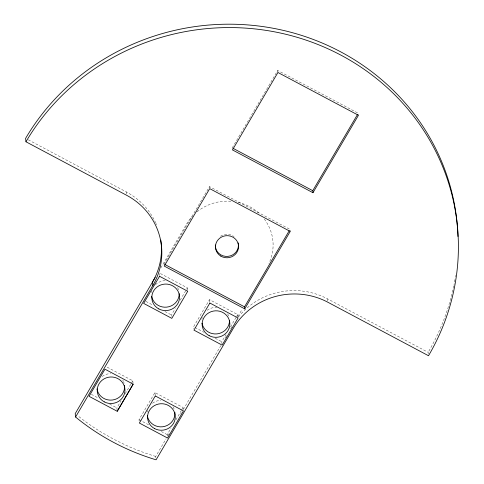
<?xml version="1.0" encoding="UTF-8"?>
<svg xmlns="http://www.w3.org/2000/svg" width="484" height="484" viewBox="0 0 484 484"><rect width="100%" height="100%" fill="white"/><g stroke="black" fill="none" stroke-linecap="round" stroke-linejoin="round"><path stroke-width="0.36" stroke-dasharray="2.42 1.81" d="M160.845 267.852L186.618 223.977A46.258 44.213 -6 0 1 192.372 216.233M164.016 264.046L209.499 186.612L290.013 229.398L290.225 231.431M232.241 147.892L277.725 70.458L358.239 113.25L358.378 114.599M117.086 409.918L116.874 407.891L121.048 400.806M125.217 393.71L130.898 384.012M131.279 383.382L132.791 380.787L105.923 366.509M171.596 316.336L171.457 314.981L175.244 308.532M180.175 300.141L186.237 289.819M186.618 289.172L187.375 287.883L159.194 272.903M139.156 421.026L139.017 419.67L154.934 392.566L183.115 407.546L183.327 409.573M237.983 317.329L237.698 314.624L209.518 299.65L193.6 326.748L193.812 328.781M167.337 435.999L167.198 434.644L170.985 428.189M175.916 419.809L181.222 410.771M181.597 410.129L183.115 407.54M221.987 343.755L221.775 341.728L225.943 334.632M230.493 326.888L236.18 317.208M236.561 316.56L237.698 314.624M155.872 457.773L155.727 456.418L166.06 438.831M167.972 435.576L169.503 432.968M180.599 414.08L181.367 412.773M183.279 409.518L220.771 345.685M225.362 337.868L226.893 335.261M230.723 328.751L232.253 326.143M237.946 316.451L242.115 309.355M155.727 456.418L153.737 455.837A231.285 221.061 -6 0 1 126.294 445.413L113.165 438.958L100.503 431.704A231.285 221.061 -6 0 1 77.918 415.841M28.26 139.809L126.233 191.882A69.387 66.32 -6 0 1 155.642 222.761M238.443 316.953A69.387 66.32 -6 0 1 327.511 298.858L428.152 352.346L428.509 355.728M145.896 301.399L153.107 305.235M164.905 311.502L171.457 314.981M194.907 327.45L204.085 332.326M215.223 338.243L221.775 341.728M91.319 394.309L98.524 398.151M109.668 404.061L116.874 407.903M139.017 419.67L148.848 424.898M161.299 431.51L167.198 434.65M327.511 298.858L327.728 300.885M277.725 70.458L277.937 72.485M209.499 186.612L209.645 187.961M209.518 299.65L209.802 302.355M187.375 287.883L187.659 290.588M159.266 273.581L159.478 275.614M154.934 392.566L155.219 395.271M126.233 191.882L126.445 193.909M132.791 380.787L133.148 384.187M455.607 275.396A231.285 221.061 -6 0 1 455.384 276.8M454.918 279.601A231.285 221.061 -6 0 1 454.01 284.495M453.732 285.893A231.285 221.061 -6 0 1 452.189 292.838M451.85 294.224A231.285 221.061 -6 0 1 428.152 352.346M220.486 236.21A11.562 11.053 -6 0 1 232.024 235.424M232.556 235.69A11.562 11.053 -6 0 1 234.062 236.646M264.282 219.04A46.258 44.213 -6 0 1 268.929 263.375M197.103 211.792A46.258 44.213 -6 0 1 230.838 201.265M237.995 202.336A46.258 44.213 -6 0 1 260.035 214.249M155.945 223.42A69.387 66.32 -6 0 1 156.52 224.751M151.559 292.463A13.879 13.262 -6 0 1 151.897 290.751M155.424 284.737A13.879 13.262 -6 0 1 165.195 280.678M177.567 287.599A13.879 13.262 -6 0 1 178.693 290.273M147.299 412.12A13.879 13.262 -6 0 1 147.632 410.414M152.52 403.233A13.879 13.262 -6 0 1 160.936 400.335M173.012 406.754A13.879 13.262 -6 0 1 174.428 409.93M201.876 319.204A13.879 13.262 -6 0 1 202.215 317.498M207.098 310.317A13.879 13.262 -6 0 1 216.729 307.449M227.595 313.838A13.879 13.262 -6 0 1 229.011 317.014M102.203 376.491A13.879 13.262 -6 0 1 110.618 373.6M122.694 380.019A13.879 13.262 -6 0 1 123.263 381.035M123.511 381.561A13.879 13.262 -6 0 1 124.11 383.189"/><path stroke-width="0.73" d="M155.158 277.532L75.22 413.626L75.577 417.008L77.144 418.315A231.285 221.061 -6 0 0 154.093 459.213L156.084 459.8L233.373 328.219A69.387 66.32 -6 0 1 327.868 302.24L428.509 355.728A231.285 221.061 -6 0 0 340.936 55.164A231.285 221.061 -6 0 0 25.948 141.776L25.591 138.394A231.285 221.061 -6 0 1 278.615 29.349A231.285 221.061 -6 0 1 457.598 229.416M75.577 417.008L152.859 285.433L152.502 282.051A69.387 66.32 -6 0 0 160.791 240.064M117.231 411.273L133.148 384.169L104.968 369.195L89.05 396.311L117.231 411.285L133.148 384.187M244.741 308.865L290.225 231.431L209.717 188.639L164.233 266.073L244.741 308.865L244.529 306.832L289.25 230.699M312.966 192.711L358.45 115.277L277.937 72.485L232.459 149.919L312.966 192.711L312.755 190.684L357.476 114.551M232.907 148.249L312.755 190.684M25.948 141.776L126.59 195.264A69.387 66.32 -6 0 1 152.859 285.433M164.681 264.397L244.529 306.832M238.158 242.865A11.562 11.053 -6 0 1 227.885 256.375A11.562 11.053 -6 0 1 215.326 244.995M457.64 230.124A231.285 221.061 -6 0 1 457.943 236.494M179.195 293.697A13.879 13.262 -6 0 1 166.665 307.14A13.879 13.262 -6 0 1 151.692 296.492M174.869 412.199A13.879 13.262 -6 0 1 162.703 426.767A13.879 13.262 -6 0 1 147.33 415.581M229.519 320.438A13.879 13.262 -6 0 1 216.983 333.887A13.879 13.262 -6 0 1 202.009 323.239M124.551 385.464A13.879 13.262 -6 0 1 112.385 400.026A13.879 13.262 -6 0 1 97.012 388.846M159.551 276.285L143.633 303.389L171.814 318.363L187.732 291.265L159.551 276.285M155.291 395.948L139.374 423.046L167.549 438.026L183.472 410.922L155.291 395.948M209.874 303.032L193.951 330.13L222.132 345.11L238.049 318.006L209.874 303.032M220.813 256.109A11.562 11.053 -6 0 0 238.564 247.094A11.562 11.053 -6 0 0 221.672 236.966A11.562 11.053 -6 0 0 220.813 256.109M158.861 308.943A13.879 13.262 -6 0 0 179.552 297.079A13.879 13.262 -6 0 0 158.637 285.959A13.879 13.262 -6 0 0 158.861 308.943M154.596 428.6A13.879 13.262 -6 0 0 175.293 416.736A13.879 13.262 -6 0 0 154.372 405.622A13.879 13.262 -6 0 0 154.596 428.6M209.179 335.684A13.879 13.262 -6 0 0 229.87 323.82A13.879 13.262 -6 0 0 208.955 312.706A13.879 13.262 -6 0 0 209.179 335.684M104.278 401.865A13.879 13.262 -6 0 0 124.975 390.001A13.879 13.262 -6 0 0 104.054 378.881A13.879 13.262 -6 0 0 104.278 401.865"/></g></svg>
